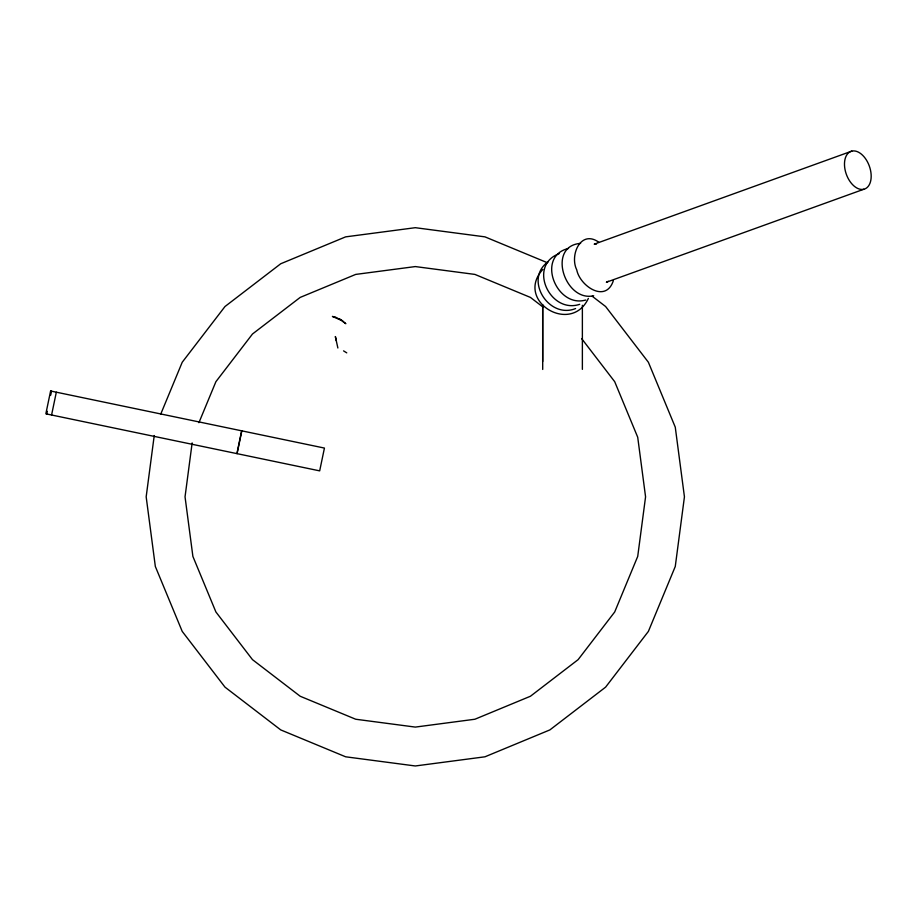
<?xml version="1.0" encoding="UTF-8"?>
<svg xmlns="http://www.w3.org/2000/svg" width="917" height="917" viewBox="0 0 917 917"><rect width="100%" height="100%" fill="white"/><g stroke="black" fill="none" stroke-linecap="round" stroke-linejoin="round"><path stroke-width="1.38" d="M154.239 435.529L146.17 496.831L155.34 566.488L182.219 631.4L224.997 687.142L280.74 729.909L345.64 756.8L415.309 765.97L484.967 756.8L549.879 729.909L605.61 687.142L648.388 631.4L675.267 566.488L684.437 496.831L675.267 427.173L648.388 362.261L605.61 306.519L592.233 296.248M192.146 442.911L185.039 496.831L192.891 556.424L215.896 611.96L252.484 659.644L300.18 696.244L355.704 719.237L415.309 727.089L474.903 719.237L530.439 696.244L578.123 659.644L614.711 611.96L637.716 556.424L645.568 496.831L637.716 437.237L614.711 381.701L581.607 338.556M46.767 414.003L47.329 411.32M50.687 395.216L51.524 391.192M51.581 415L56.327 392.201M237.182 452.276L241.652 430.818M237.079 453.651L241.824 430.852M160.716 414.186L182.219 362.261L224.997 306.519L280.74 263.752L345.64 236.861L415.309 227.691L484.967 236.861L547.277 262.675M198.92 422.691L215.896 381.701L252.484 334.006L300.18 297.417L355.704 274.412L415.309 266.572L474.903 274.412L530.439 297.417L542.921 307M613.324 280.728C605.77 303.687 579.808 285.921 576.736 269.839C569.457 255.178 580.748 229.021 599.042 242.386M588.359 298.415C570.947 335.599 514.345 300.524 542.841 269.426M548.377 261.62C523.389 278.917 548.653 319.517 575.578 308.559M559.141 253.677C527.241 265.529 549.902 314.29 579.693 304.329M608.338 281.29L606.378 282.23L863.837 189.246A20.014 12.208 70.1 0 0 865.144 158.171A20.014 12.208 70.1 0 0 844.5 163.134A20.014 12.208 70.1 0 0 863.837 189.246M851.824 151.122L594.227 244.163L596.463 244.094M568.483 248.45C535.482 256.164 556.378 308.548 585.768 300.019M580.599 243.372C546.417 245.974 564.929 302.404 593.666 295.744M343.566 350.879L346.752 352.862M339.76 318.99L345.847 323.701L342.82 321.408M336.298 340.677L335.358 336.539L337.869 348.002M582.375 305.292L582.375 369.368M542.704 305.327L542.704 369.448M542.669 304.559L542.669 361.55M50.607 390.997L45.85 413.808L319.678 470.868L324.435 448.069L50.607 390.997M335.748 317.339L332.413 316.434L342.706 320.893L335.748 317.339"/></g></svg>
